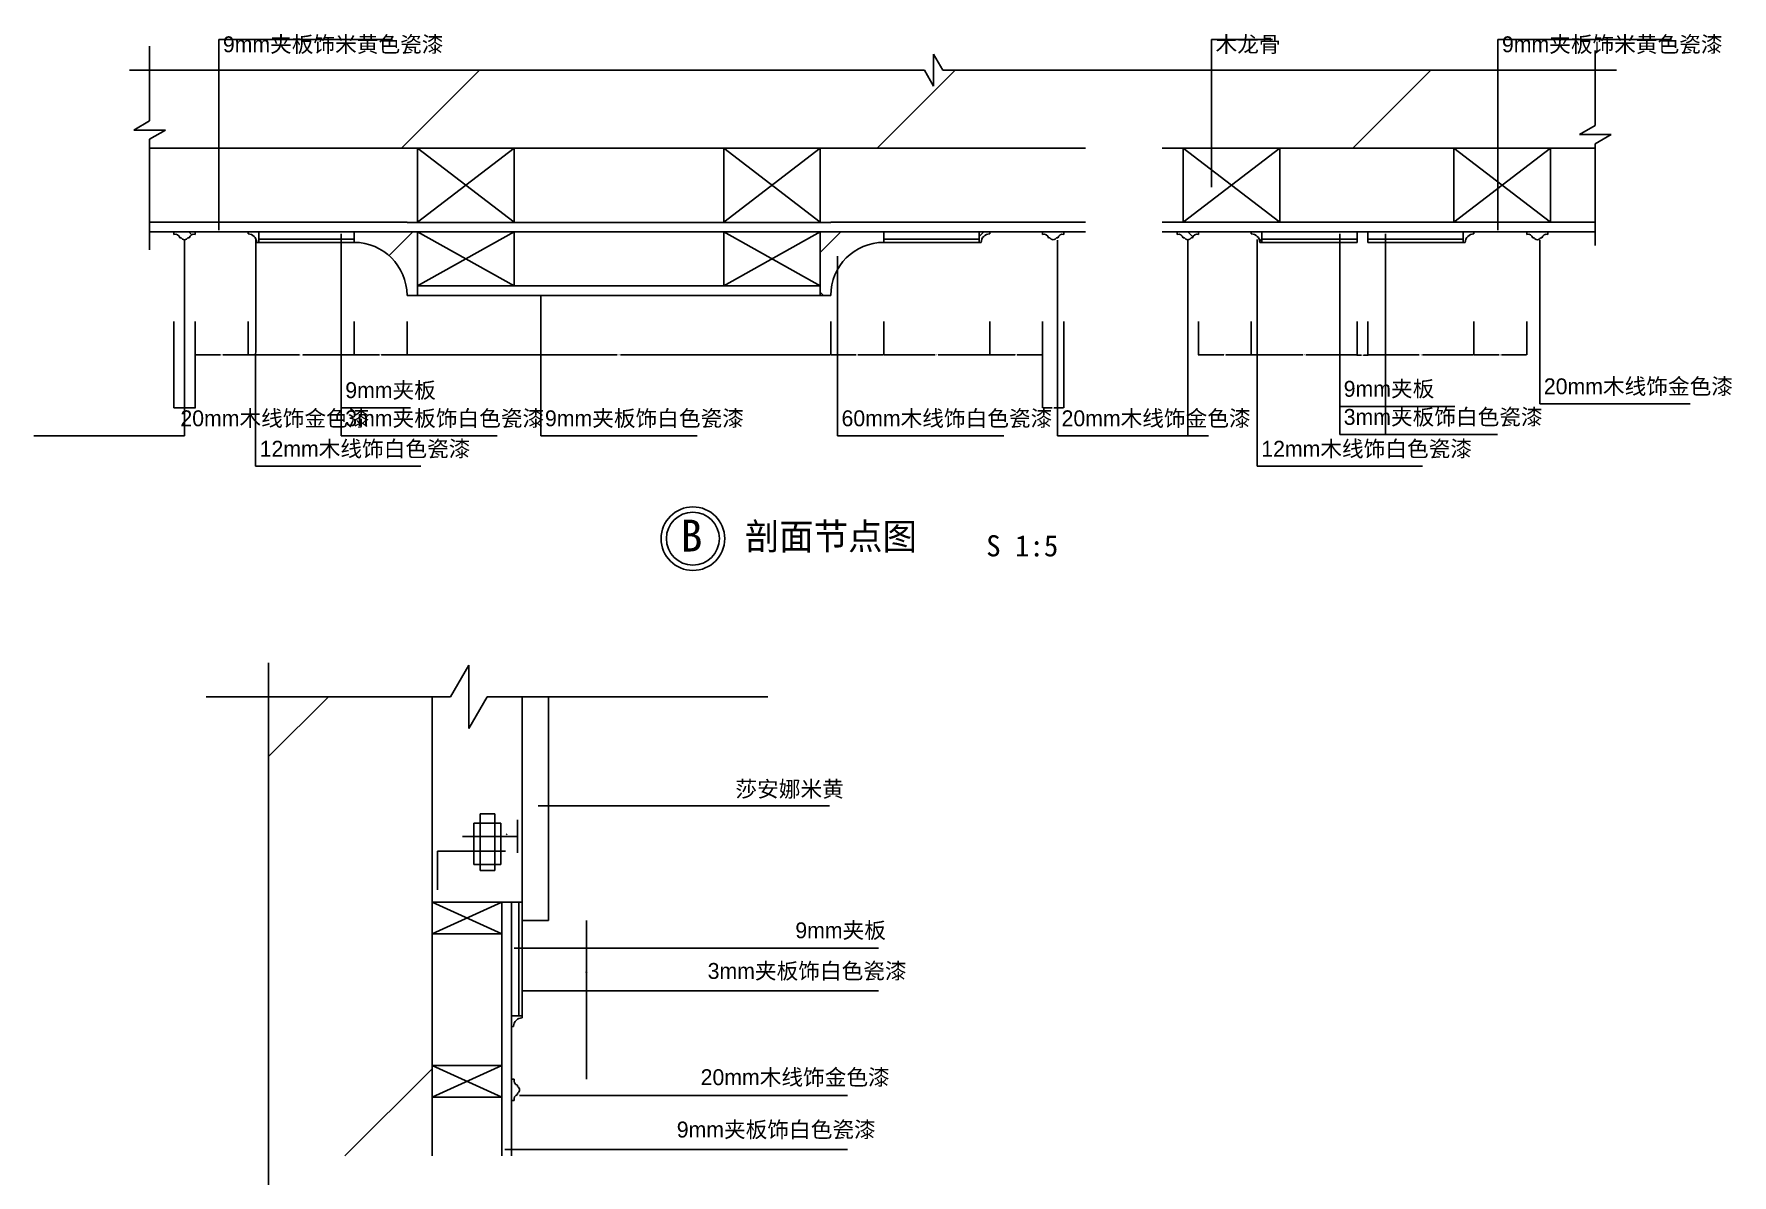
# Model space of a CAD drawing. Header units: metres. Extents: x -110103 to -108500, y -72902 to -71033.
# Drawn here: x -110103 to -108500, y -72110 to -71033 of the extents above; entities that cross this region are included whole.
import ezdxf

# ---------------------------------------------------------------- set-up
doc = ezdxf.new("R2010")
doc.units = ezdxf.units.M
for name, color, linetype in [('10', 8, 'Continuous'), ('10地线纹理填充', 8, 'Continuous'), ('15', 2, 'Continuous'), ('16', 3, 'Continuous'), ('17', 1, 'Continuous'), ('20', 1, 'Continuous'), ('7', 7, 'Continuous'), ('8', 7, 'Continuous'), ('窗线', 3, 'Continuous')]:
    doc.layers.add(name, color=color, linetype=linetype)
doc.dimstyles.get("Standard").update_dxf_attribs({"dimtxt": 2.5, "dimasz": 2.5, "dimexe": 1.25, "dimexo": 0.625, "dimtad": 1, "dimcen": 2.5, "dimazin": 3, "dimtfac": 1, "dimtmove": 0, "dimatfit": 3})
pattern_1 = [(45, (0, 0), (-224.5064, 224.5064), [])]

# ---------------------------------------------------------------- blocks, each defined once
blk = doc.blocks.new('A$C38EA41EE')
at = {"layer": '15'}
for p, q in [((0, 20), (2.5, 20)), ((0, 20), (0, 0)), ((0, 0), (2.5, 0)), ((5.62, 14.37), (5.62, 13.12)), ((5.62, 6.87), (5.62, 5.62))]:
    blk.add_line(p, q, dxfattribs=at)
for centre, radius, start, end in [((6.88, 18.75), 4.55, 164.1, 254.01), ((6.88, 1.25), 4.55, 105.99, 195.9), ((4.09, 10), 3.48, 296.11, 63.89)]:
    blk.add_arc(centre, radius, start, end, dxfattribs=at)
blk = doc.blocks.new('A$C4138488C')
at = {"layer": '15', "color": 2}
for p, q in [((0, 8), (0, 10)), ((10, 0), (10, 10))]:
    blk.add_line(p, q, dxfattribs=at)
blk.add_arc((0, 0), 8, 0, 90, dxfattribs=at)
blk = doc.blocks.new('HY-4')
at = {"layer": '20'}
for points in [[(-5, 0, -1), (5, 0, -1)], [(-5, 0, 1), (5, 0, 1)]]:
    blk.add_lwpolyline(points, format="xyb", dxfattribs=at)
blk.add_circle((0, 0), 6, dxfattribs=at)
blk.add_circle((0, 0), 6, dxfattribs=at)
blk = doc.blocks.new('_CLOSEDFILLED')
at = {"color": 0, "linetype": 'BYBLOCK'}
blk.add_solid([(-1, 0.2), (0, 0), (-1, -0.2)], dxfattribs=at)
blk = doc.blocks.new('*D4')
for p, q in [((-109950.72, -71304.57), (-109950.72, -71336.07)), ((-109900.72, -71304.57), (-109900.72, -71336.07)), ((-109926.72, -71336.07), (-109950.97, -71336.07)), ((-109900.47, -71336.07), (-109924.72, -71336.07))]:
    blk.add_line(p, q)
at = {"layer": 'Defpoints'}
for p in [(-109950.72, -71304.57), (-109900.72, -71304.57), (-109900.72, -71336.07)]:
    blk.add_point(p, dxfattribs=at)
at = {"layer": '7', "xscale": 0.25, "yscale": 0.25}
blk.add_blockref('_CLOSEDFILLED', (-109950.72, -71336.07), dxfattribs=at)
at = {"layer": '7', "xscale": 0.25, "yscale": 0.25, "rotation": 180}
blk.add_blockref('_CLOSEDFILLED', (-109900.72, -71336.07), dxfattribs=at)
at = {"layer": '7', "insert": (-109925.72, -71336.07), "char_height": 1, "attachment_point": 5}
blk.add_mtext('50', dxfattribs=at)
blk = doc.blocks.new('*D5')
for p, q in [((-109970.72, -71304.57), (-109970.72, -71386.07)), ((-109950.72, -71304.57), (-109950.72, -71386.07)), ((-109961.72, -71386.07), (-109970.97, -71386.07)), ((-109950.47, -71386.07), (-109959.72, -71386.07))]:
    blk.add_line(p, q)
at = {"layer": 'Defpoints'}
for p in [(-109970.72, -71304.57), (-109950.72, -71304.57), (-109950.72, -71386.07)]:
    blk.add_point(p, dxfattribs=at)
at = {"layer": '7', "xscale": 0.25, "yscale": 0.25}
blk.add_blockref('_CLOSEDFILLED', (-109970.72, -71386.07), dxfattribs=at)
at = {"layer": '7', "xscale": 0.25, "yscale": 0.25, "rotation": 180}
blk.add_blockref('_CLOSEDFILLED', (-109950.72, -71386.07), dxfattribs=at)
at = {"layer": '7', "insert": (-109960.72, -71386.07), "char_height": 1, "attachment_point": 5}
blk.add_mtext('20', dxfattribs=at)
blk = doc.blocks.new('*D6')
for p, q in [((-108853.76, -71304.57), (-108853.76, -71336.5)), ((-108843.76, -71304.57), (-108843.76, -71336.5)), ((-108849.76, -71336.5), (-108854.01, -71336.5)), ((-108843.51, -71336.5), (-108847.76, -71336.5))]:
    blk.add_line(p, q)
at = {"layer": 'Defpoints'}
for p in [(-108853.76, -71304.57), (-108843.76, -71304.57), (-108843.76, -71336.5)]:
    blk.add_point(p, dxfattribs=at)
at = {"layer": '7', "xscale": 0.25, "yscale": 0.25}
blk.add_blockref('_CLOSEDFILLED', (-108853.76, -71336.5), dxfattribs=at)
at = {"layer": '7', "xscale": 0.25, "yscale": 0.25, "rotation": 180}
blk.add_blockref('_CLOSEDFILLED', (-108843.76, -71336.5), dxfattribs=at)
at = {"layer": '7', "insert": (-108848.76, -71336.5), "char_height": 1, "attachment_point": 5}
blk.add_mtext('10', dxfattribs=at)
blk = doc.blocks.new('*D7')
for p, q in [((-108953.76, -71304.57), (-108953.76, -71336.07)), ((-108853.76, -71304.57), (-108853.76, -71336.07)), ((-108905.26, -71336.07), (-108954.01, -71336.07)), ((-108853.51, -71336.07), (-108902.26, -71336.07))]:
    blk.add_line(p, q)
at = {"layer": 'Defpoints'}
for p in [(-108953.76, -71304.57), (-108853.76, -71304.57), (-108853.76, -71336.07)]:
    blk.add_point(p, dxfattribs=at)
at = {"layer": '7', "xscale": 0.25, "yscale": 0.25}
blk.add_blockref('_CLOSEDFILLED', (-108953.76, -71336.07), dxfattribs=at)
at = {"layer": '7', "xscale": 0.25, "yscale": 0.25, "rotation": 180}
blk.add_blockref('_CLOSEDFILLED', (-108853.76, -71336.07), dxfattribs=at)
at = {"layer": '7', "insert": (-108903.76, -71336.07), "char_height": 1, "attachment_point": 5}
blk.add_mtext('100', dxfattribs=at)
blk = doc.blocks.new('*D8')
for p, q in [((-109200.72, -71304.57), (-109200.72, -71336.07)), ((-109150.72, -71304.57), (-109150.72, -71336.07)), ((-109200.47, -71336.07), (-109176.72, -71336.07)), ((-109174.72, -71336.07), (-109150.97, -71336.07))]:
    blk.add_line(p, q)
at = {"layer": 'Defpoints'}
for p in [(-109200.72, -71304.57), (-109150.72, -71304.57), (-109200.72, -71336.07)]:
    blk.add_point(p, dxfattribs=at)
at = {"layer": '7', "xscale": 0.25, "yscale": 0.25, "rotation": 180}
blk.add_blockref('_CLOSEDFILLED', (-109200.72, -71336.07), dxfattribs=at)
at = {"layer": '7', "xscale": 0.25, "yscale": 0.25}
blk.add_blockref('_CLOSEDFILLED', (-109150.72, -71336.07), dxfattribs=at)
at = {"layer": '7', "insert": (-109175.72, -71336.07), "char_height": 1, "attachment_point": 5}
blk.add_mtext('50', dxfattribs=at)
blk = doc.blocks.new('*D9')
for p, q in [((-109150.72, -71304.57), (-109150.72, -71386.07)), ((-109130.72, -71304.57), (-109130.72, -71386.07)), ((-109150.47, -71386.07), (-109141.72, -71386.07)), ((-109139.72, -71386.07), (-109130.97, -71386.07))]:
    blk.add_line(p, q)
at = {"layer": 'Defpoints'}
for p in [(-109150.72, -71304.57), (-109130.72, -71304.57), (-109150.72, -71386.07)]:
    blk.add_point(p, dxfattribs=at)
at = {"layer": '7', "xscale": 0.25, "yscale": 0.25, "rotation": 180}
blk.add_blockref('_CLOSEDFILLED', (-109150.72, -71386.07), dxfattribs=at)
at = {"layer": '7', "xscale": 0.25, "yscale": 0.25}
blk.add_blockref('_CLOSEDFILLED', (-109130.72, -71386.07), dxfattribs=at)
at = {"layer": '7', "insert": (-109140.72, -71386.07), "char_height": 1, "attachment_point": 5}
blk.add_mtext('20', dxfattribs=at)
blk = doc.blocks.new('*D10')
for p, q in [((-109003.76, -71304.57), (-109003.76, -71336.07)), ((-108953.76, -71304.57), (-108953.76, -71336.07)), ((-108979.76, -71336.07), (-109004.01, -71336.07)), ((-108953.51, -71336.07), (-108977.76, -71336.07))]:
    blk.add_line(p, q)
at = {"layer": 'Defpoints'}
for p in [(-109003.76, -71304.57), (-108953.76, -71304.57), (-108953.76, -71336.07)]:
    blk.add_point(p, dxfattribs=at)
at = {"layer": '7', "xscale": 0.25, "yscale": 0.25}
blk.add_blockref('_CLOSEDFILLED', (-109003.76, -71336.07), dxfattribs=at)
at = {"layer": '7', "xscale": 0.25, "yscale": 0.25, "rotation": 180}
blk.add_blockref('_CLOSEDFILLED', (-108953.76, -71336.07), dxfattribs=at)
at = {"layer": '7', "insert": (-108978.76, -71336.07), "char_height": 1, "attachment_point": 5}
blk.add_mtext('50', dxfattribs=at)
blk = doc.blocks.new('*D11')
for p, q in [((-109750.72, -71304.57), (-109750.72, -71336.07)), ((-109350.72, -71304.57), (-109350.72, -71336.07)), ((-109750.47, -71336.07), (-109552.22, -71336.07)), ((-109549.22, -71336.07), (-109350.97, -71336.07))]:
    blk.add_line(p, q)
at = {"layer": 'Defpoints'}
for p in [(-109750.72, -71304.57), (-109350.72, -71304.57), (-109750.72, -71336.07)]:
    blk.add_point(p, dxfattribs=at)
at = {"layer": '7', "xscale": 0.25, "yscale": 0.25, "rotation": 180}
blk.add_blockref('_CLOSEDFILLED', (-109750.72, -71336.07), dxfattribs=at)
at = {"layer": '7', "xscale": 0.25, "yscale": 0.25}
blk.add_blockref('_CLOSEDFILLED', (-109350.72, -71336.07), dxfattribs=at)
at = {"layer": '7', "insert": (-109550.72, -71336.07), "char_height": 1, "attachment_point": 5}
blk.add_mtext('400', dxfattribs=at)
blk = doc.blocks.new('*D12')
for p, q in [((-109800.72, -71304.57), (-109800.72, -71336.07)), ((-109750.72, -71304.57), (-109750.72, -71336.07)), ((-109776.72, -71336.07), (-109800.97, -71336.07)), ((-109750.47, -71336.07), (-109774.72, -71336.07))]:
    blk.add_line(p, q)
at = {"layer": 'Defpoints'}
for p in [(-109800.72, -71304.57), (-109750.72, -71304.57), (-109750.72, -71336.07)]:
    blk.add_point(p, dxfattribs=at)
at = {"layer": '7', "xscale": 0.25, "yscale": 0.25}
blk.add_blockref('_CLOSEDFILLED', (-109800.72, -71336.07), dxfattribs=at)
at = {"layer": '7', "xscale": 0.25, "yscale": 0.25, "rotation": 180}
blk.add_blockref('_CLOSEDFILLED', (-109750.72, -71336.07), dxfattribs=at)
at = {"layer": '7', "insert": (-109775.72, -71336.07), "char_height": 1, "attachment_point": 5}
blk.add_mtext('50', dxfattribs=at)
blk = doc.blocks.new('*D13')
for p, q in [((-109900.72, -71304.57), (-109900.72, -71336.07)), ((-109800.72, -71304.57), (-109800.72, -71336.07)), ((-109852.22, -71336.07), (-109900.97, -71336.07)), ((-109800.47, -71336.07), (-109849.22, -71336.07))]:
    blk.add_line(p, q)
at = {"layer": 'Defpoints'}
for p in [(-109900.72, -71304.57), (-109800.72, -71304.57), (-109800.72, -71336.07)]:
    blk.add_point(p, dxfattribs=at)
at = {"layer": '7', "xscale": 0.25, "yscale": 0.25}
blk.add_blockref('_CLOSEDFILLED', (-109900.72, -71336.07), dxfattribs=at)
at = {"layer": '7', "xscale": 0.25, "yscale": 0.25, "rotation": 180}
blk.add_blockref('_CLOSEDFILLED', (-109800.72, -71336.07), dxfattribs=at)
at = {"layer": '7', "insert": (-109850.72, -71336.07), "char_height": 1, "attachment_point": 5}
blk.add_mtext('100', dxfattribs=at)
blk = doc.blocks.new('*D14')
for p, q in [((-109300.72, -71304.57), (-109300.72, -71336.07)), ((-109200.72, -71304.57), (-109200.72, -71336.07)), ((-109300.47, -71336.07), (-109252.22, -71336.07)), ((-109249.22, -71336.07), (-109200.97, -71336.07))]:
    blk.add_line(p, q)
at = {"layer": 'Defpoints'}
for p in [(-109300.72, -71304.57), (-109200.72, -71304.57), (-109300.72, -71336.07)]:
    blk.add_point(p, dxfattribs=at)
at = {"layer": '7', "xscale": 0.25, "yscale": 0.25, "rotation": 180}
blk.add_blockref('_CLOSEDFILLED', (-109300.72, -71336.07), dxfattribs=at)
at = {"layer": '7', "xscale": 0.25, "yscale": 0.25}
blk.add_blockref('_CLOSEDFILLED', (-109200.72, -71336.07), dxfattribs=at)
at = {"layer": '7', "insert": (-109250.72, -71336.07), "char_height": 1, "attachment_point": 5}
blk.add_mtext('100', dxfattribs=at)
blk = doc.blocks.new('*D15')
for p, q in [((-109350.72, -71304.57), (-109350.72, -71336.07)), ((-109300.72, -71304.57), (-109300.72, -71336.07)), ((-109350.47, -71336.07), (-109326.72, -71336.07)), ((-109324.72, -71336.07), (-109300.97, -71336.07))]:
    blk.add_line(p, q)
at = {"layer": 'Defpoints'}
for p in [(-109350.72, -71304.57), (-109300.72, -71304.57), (-109350.72, -71336.07)]:
    blk.add_point(p, dxfattribs=at)
at = {"layer": '7', "xscale": 0.25, "yscale": 0.25, "rotation": 180}
blk.add_blockref('_CLOSEDFILLED', (-109350.72, -71336.07), dxfattribs=at)
at = {"layer": '7', "xscale": 0.25, "yscale": 0.25}
blk.add_blockref('_CLOSEDFILLED', (-109300.72, -71336.07), dxfattribs=at)
at = {"layer": '7', "insert": (-109325.72, -71336.07), "char_height": 1, "attachment_point": 5}
blk.add_mtext('50', dxfattribs=at)
blk = doc.blocks.new('*D17')
for p, q in [((-109581.44, -71969.99), (-109581.44, -71994.99)), ((-109581.69, -71994.99), (-109581.94, -71994.99)), ((-109581.44, -72019.99), (-109581.44, -71994.99)), ((-109581.44, -71994.99), (-109581.44, -71994.99)), ((-109581.19, -71994.99), (-109580.94, -71994.99))]:
    blk.add_line(p, q)
at = {"layer": 'Defpoints'}
for p in [(-109581.44, -71969.99), (-109581.44, -71994.99), (-109581.44, -72019.99)]:
    blk.add_point(p, dxfattribs=at)
at = {"layer": '7', "xscale": 0.25, "yscale": 0.25}
blk.add_blockref('_CLOSEDFILLED', (-109581.44, -71994.99), dxfattribs=at)
at = {"layer": '7', "xscale": 0.25, "yscale": 0.25, "rotation": 180}
blk.add_blockref('_CLOSEDFILLED', (-109581.44, -71994.99), dxfattribs=at)
at = {"layer": '7', "insert": (-109581.44, -71993.865), "char_height": 1, "attachment_point": 5}
blk.add_mtext('50', dxfattribs=at)
blk = doc.blocks.new('*D18')
for p, q in [((-109581.44, -71869.99), (-109581.44, -71919.99)), ((-109581.69, -71919.99), (-109581.94, -71919.99)), ((-109581.44, -71969.99), (-109581.44, -71919.99)), ((-109581.44, -71919.99), (-109581.44, -71919.99)), ((-109581.19, -71919.99), (-109580.94, -71919.99))]:
    blk.add_line(p, q)
at = {"layer": 'Defpoints'}
for p in [(-109581.44, -71869.99), (-109581.44, -71919.99), (-109581.44, -71969.99)]:
    blk.add_point(p, dxfattribs=at)
at = {"layer": '7', "xscale": 0.25, "yscale": 0.25}
blk.add_blockref('_CLOSEDFILLED', (-109581.44, -71919.99), dxfattribs=at)
at = {"layer": '7', "xscale": 0.25, "yscale": 0.25, "rotation": 180}
blk.add_blockref('_CLOSEDFILLED', (-109581.44, -71919.99), dxfattribs=at)
at = {"layer": '7', "insert": (-109581.44, -71918.865), "char_height": 1, "attachment_point": 5}
blk.add_mtext('100', dxfattribs=at)
blk = doc.blocks.new('*D19')
for p, q in [((-108843.76, -71304.57), (-108843.76, -71336.07)), ((-108743.76, -71304.57), (-108743.76, -71336.07)), ((-108843.51, -71336.07), (-108795.26, -71336.07)), ((-108792.26, -71336.07), (-108744.01, -71336.07))]:
    blk.add_line(p, q)
at = {"layer": 'Defpoints'}
for p in [(-108843.76, -71304.57), (-108743.76, -71304.57), (-108843.76, -71336.07)]:
    blk.add_point(p, dxfattribs=at)
at = {"layer": '7', "xscale": 0.25, "yscale": 0.25, "rotation": 180}
blk.add_blockref('_CLOSEDFILLED', (-108843.76, -71336.07), dxfattribs=at)
at = {"layer": '7', "xscale": 0.25, "yscale": 0.25}
blk.add_blockref('_CLOSEDFILLED', (-108743.76, -71336.07), dxfattribs=at)
at = {"layer": '7', "insert": (-108793.76, -71336.07), "char_height": 1, "attachment_point": 5}
blk.add_mtext('100', dxfattribs=at)
blk = doc.blocks.new('*D20')
for p, q in [((-108743.76, -71304.57), (-108743.76, -71336.07)), ((-108693.76, -71304.57), (-108693.76, -71336.07)), ((-108743.51, -71336.07), (-108719.76, -71336.07)), ((-108717.76, -71336.07), (-108694.01, -71336.07))]:
    blk.add_line(p, q)
at = {"layer": 'Defpoints'}
for p in [(-108743.76, -71304.57), (-108693.76, -71304.57), (-108743.76, -71336.07)]:
    blk.add_point(p, dxfattribs=at)
at = {"layer": '7', "xscale": 0.25, "yscale": 0.25, "rotation": 180}
blk.add_blockref('_CLOSEDFILLED', (-108743.76, -71336.07), dxfattribs=at)
at = {"layer": '7', "xscale": 0.25, "yscale": 0.25}
blk.add_blockref('_CLOSEDFILLED', (-108693.76, -71336.07), dxfattribs=at)
at = {"layer": '7', "insert": (-108718.76, -71336.07), "char_height": 1, "attachment_point": 5}
blk.add_mtext('50', dxfattribs=at)

msp = doc.modelspace()

# ---------------------------------------------------------------- hatches: boundary and pattern name
at = {"layer": '10'}
h = msp.add_hatch(dxfattribs=at)
h.set_pattern_fill('AN31C', scale=100)
h.set_pattern_definition(pattern_1)
h.paths.add_polyline_path([(-109110.13, -71067.33), (-109244.97, -71067.33), (-109253.63, -71052.33), (-109253.63, -71082.33), (-109262.29, -71067.33), (-109993.69, -71067.33), (-109993.69, -71115.21), (-110008.69, -71123.87), (-109978.69, -71123.87), (-109993.69, -71132.53), (-109993.69, -71140.9), (-109110.13, -71140.9)])
h.paths.add_polyline_path([(-108629.05, -71067.33), (-109037.98, -71067.33), (-109037.98, -71140.9), (-108629.05, -71140.9), (-108629.05, -71136.81), (-108614.05, -71128.15), (-108644.05, -71128.15), (-108629.05, -71119.49)])
h = msp.add_hatch(dxfattribs=at)
h.set_pattern_fill('ANSI38', scale=30)
h.paths.add_polyline_path([(-109950.72, -71219.9), (-109970.72, -71219.9), (-109970.72, -71222.4, -0.41), (-109965.1, -71225.53), (-109963.85, -71225.53, 0.62), (-109957.6, -71225.53), (-109956.35, -71225.53, -0.41), (-109950.72, -71222.4)])
h.paths.add_polyline_path([(-109890.72, -71219.9), (-109900.72, -71219.9), (-109900.72, -71221.9, -0.41), (-109892.72, -71229.9), (-109890.72, -71229.9)])
h.paths.add_polyline_path([(-109740.72, -71219.9), (-109800.72, -71219.9), (-109800.72, -71229.9, -0.41), (-109750.72, -71279.9), (-109740.72, -71279.9)])
h = msp.add_hatch(dxfattribs=at)
h.set_pattern_fill('ANSI38', scale=30)
h.paths.add_polyline_path([(-109300.72, -71219.9), (-109360.72, -71219.9), (-109360.72, -71279.9), (-109350.72, -71279.9, -0.41), (-109300.72, -71229.9)])
h.paths.add_polyline_path([(-109200.72, -71221.9), (-109200.72, -71219.9), (-109210.72, -71219.9), (-109210.72, -71229.9), (-109208.72, -71229.9, -0.41)])
h.paths.add_polyline_path([(-109130.72, -71222.4), (-109130.72, -71219.9), (-109150.72, -71219.9), (-109150.72, -71222.4, -0.41), (-109145.1, -71225.53), (-109143.85, -71225.53, 0.62), (-109137.6, -71225.53), (-109136.35, -71225.53, -0.41)])
h = msp.add_hatch(dxfattribs=at)
h.set_pattern_fill('ANSI38', scale=30)
h.paths.add_polyline_path([(-109003.76, -71222.4), (-109003.76, -71219.9), (-109023.76, -71219.9), (-109023.76, -71222.4, -0.41), (-109018.13, -71225.53), (-109016.88, -71225.53, 0.62), (-109010.63, -71225.53), (-109009.38, -71225.53, -0.41)])
h.paths.add_polyline_path([(-108943.76, -71219.9), (-108953.76, -71219.9), (-108953.76, -71221.9, -0.41), (-108945.76, -71229.9), (-108943.76, -71229.9)])
h = msp.add_hatch(dxfattribs=at)
h.set_pattern_fill('ANSI38', scale=30)
h.paths.add_polyline_path([(-108743.76, -71221.9), (-108743.76, -71219.9), (-108753.76, -71219.9), (-108753.76, -71229.9), (-108751.76, -71229.9, -0.41)])
h.paths.add_polyline_path([(-108673.76, -71222.4), (-108673.76, -71219.9), (-108693.76, -71219.9), (-108693.76, -71222.4, -0.41), (-108688.13, -71225.53), (-108686.88, -71225.53, 0.62), (-108680.63, -71225.53), (-108679.38, -71225.53, -0.41)])
h = msp.add_hatch(dxfattribs=at)
h.set_pattern_fill('AN31C', scale=100)
h.set_pattern_definition(pattern_1)
h.paths.add_polyline_path([(-109727.08, -71824.47), (-109727.08, -71691.29), (-109727.08, -71658.91), (-109881.35, -71658.91), (-109881.35, -71845.92), (-109851.35, -71863.24), (-109911.35, -71863.24), (-109881.35, -71880.56), (-109881.35, -72092.36), (-109727.08, -72092.36)])
h.paths.add_polyline_path([(-109727.08, -72192.66), (-109881.35, -72192.66), (-109881.35, -72404.46), (-109911.35, -72421.78), (-109851.35, -72421.78), (-109881.35, -72439.1), (-109881.35, -72712.73), (-109697.56, -72712.73), (-109680.24, -72742.73), (-109680.24, -72682.73), (-109662.92, -72712.73), (-109429.91, -72712.73), (-109429.91, -72665.03), (-109727.08, -72665.03), (-109727.08, -72605.11), (-109727.08, -72471.93), (-109727.08, -72437.66)])
h = msp.add_hatch(dxfattribs=at)
h.set_pattern_fill('ANSI33', scale=100)
h.paths.add_polyline_path([(-109642.08, -71661.74), (-109627.22, -71661.74), (-109627.22, -71659.27), (-109617.08, -71659.27), (-109617.08, -71869.99), (-109626.47, -71869.99), (-109626.47, -71861.81), (-109634.64, -71869.99), (-109642.08, -71869.99)])

# ---------------------------------------------------------------- linework, layer by layer
msp.add_line((-109360.72, -71219.9), (-109360.72, -71279.9), dxfattribs=at)
at = {"layer": '10地线纹理填充'}
msp.add_line((-109656.27, -71789.07), (-109657.03, -71788.3), dxfattribs=at)
at = {"layer": '15'}
for p, q in [((-109993.69, -71219.9), (-109740.72, -71219.9)), ((-109900.72, -71221.9), (-109900.72, -71219.9)), ((-109800.72, -71229.9), (-109892.72, -71229.9)), ((-109890.72, -71229.9), (-109890.72, -71219.9)), ((-109800.72, -71229.9), (-109800.72, -71219.9)), ((-109740.72, -71279.9), (-109740.72, -71219.9)), ((-109360.72, -71219.9), (-109110.13, -71219.9)), ((-109360.72, -71279.9), (-109360.72, -71219.9)), ((-109300.72, -71229.9), (-109300.72, -71219.9)), ((-109300.72, -71229.9), (-109208.72, -71229.9)), ((-109037.98, -71219.9), (-108629.05, -71219.9)), ((-108945.76, -71229.9), (-108853.76, -71229.9)), ((-108853.76, -71219.9), (-108853.76, -71229.9)), ((-108843.76, -71219.9), (-108843.76, -71229.9)), ((-108843.76, -71229.9), (-108751.76, -71229.9)), ((-109750.72, -71279.9), (-109350.72, -71279.9)), ((-109642.08, -71869.99), (-109642.08, -71659.27)), ((-109617.08, -71869.99), (-109617.08, -71659.27)), ((-109642.08, -71959.99), (-109642.08, -71869.99)), ((-109642.08, -71869.99), (-109642.08, -71961.99)), ((-109642.08, -71959.99), (-109642.08, -71869.99)), ((-109617.08, -71869.99), (-109642.08, -71869.99)), ((-109652.08, -72092.36), (-109652.08, -71960.43)), ((-109652.08, -72039.99), (-109652.08, -72019.99)), ((-109652.08, -72019.99), (-109649.58, -72019.99)), ((-109652.08, -72039.99), (-109652.08, -72019.99)), ((-109652.08, -72019.99), (-109649.58, -72019.99)), ((-109646.46, -72026.86), (-109646.46, -72025.61)), ((-109646.46, -72026.86), (-109646.46, -72025.61)), ((-109646.46, -72034.36), (-109646.46, -72033.11)), ((-109646.46, -72034.36), (-109646.46, -72033.11)), ((-109652.08, -72039.99), (-109649.58, -72039.99)), ((-109652.08, -72039.99), (-109649.58, -72039.99))]:
    msp.add_line(p, q, dxfattribs=at)
for centre, radius, start, end in [((-109900.72, -71229.9), 8, 0, 90), ((-109800.72, -71279.9), 50, 0, 90), ((-109300.72, -71279.9), 50, 90, 180), ((-109645.2, -72021.24), 4.55, 164.1, 254.01), ((-109645.2, -72021.24), 4.55, 164.1, 254.01), ((-109647.99, -72029.99), 3.48, 296.11, 63.89), ((-109647.99, -72029.99), 3.48, 296.11, 63.89), ((-109645.2, -72038.74), 4.55, 105.99, 195.9), ((-109645.2, -72038.74), 4.55, 105.99, 195.9)]:
    msp.add_arc(centre, radius, start, end, dxfattribs=at)
at = {"layer": '16'}
for p, q in [((-109740.72, -71140.9), (-109649.66, -71210.9)), ((-109649.66, -71140.9), (-109740.72, -71210.9)), ((-109740.72, -71211.02), (-109740.72, -71140.9)), ((-109649.66, -71210.9), (-109649.66, -71140.9)), ((-109451.78, -71140.9), (-109360.72, -71210.9)), ((-109360.72, -71140.9), (-109451.78, -71210.9)), ((-109451.78, -71210.9), (-109451.78, -71140.9)), ((-109360.72, -71211.02), (-109360.72, -71140.9)), ((-109017.97, -71210.9), (-109017.97, -71140.9)), ((-108926.91, -71140.9), (-109017.97, -71210.9)), ((-109017.97, -71140.9), (-108926.91, -71210.9)), ((-108926.91, -71210.9), (-108926.91, -71140.9)), ((-108671.47, -71140.9), (-108762.53, -71210.9)), ((-108762.53, -71140.9), (-108671.47, -71210.9)), ((-108762.53, -71210.9), (-108762.53, -71140.9)), ((-108671.47, -71210.9), (-108671.47, -71140.9)), ((-109993.69, -71210.9), (-109750.72, -71210.9)), ((-109750.72, -71211.02), (-109350.72, -71211.02)), ((-109649.66, -71211.02), (-109649.66, -71210.9)), ((-109451.78, -71211.02), (-109451.78, -71210.9)), ((-109350.72, -71210.9), (-109110.13, -71210.9)), ((-109037.98, -71210.9), (-108629.05, -71210.9)), ((-109800.72, -71226.9), (-109890.72, -71226.9)), ((-109649.66, -71219.9), (-109740.72, -71270.9)), ((-109740.72, -71219.9), (-109649.66, -71270.9)), ((-109740.72, -71219.9), (-109360.72, -71219.9)), ((-109649.66, -71270.9), (-109649.66, -71219.9)), ((-109451.78, -71219.9), (-109360.72, -71270.9)), ((-109360.72, -71219.9), (-109451.78, -71270.9)), ((-109451.78, -71270.9), (-109451.78, -71219.9)), ((-109300.72, -71226.9), (-109210.72, -71226.9)), ((-108943.76, -71226.9), (-108853.76, -71226.9)), ((-108843.76, -71226.9), (-108753.76, -71226.9)), ((-109740.72, -71270.9), (-109360.72, -71270.9)), ((-109661.08, -71852.8), (-109727.08, -71852.8)), ((-109727.08, -71882.8), (-109661.08, -71852.8)), ((-109661.08, -71882.8), (-109727.08, -71852.8)), ((-109642.08, -71852.8), (-109727.08, -71852.8)), ((-109661.08, -72092.36), (-109661.08, -71852.8)), ((-109652.08, -71959.99), (-109652.08, -71852.8)), ((-109645.08, -71959.99), (-109645.08, -71852.8)), ((-109727.08, -71882.8), (-109661.08, -71882.8)), ((-109661.08, -72006.94), (-109727.08, -72006.94)), ((-109727.08, -72036.94), (-109661.08, -72006.94)), ((-109661.08, -72036.94), (-109727.08, -72006.94)), ((-109727.08, -72036.94), (-109661.08, -72036.94))]:
    msp.add_line(p, q, dxfattribs=at)
at = {"layer": '17'}
for p, q in [((-109993.69, -71140.9), (-109110.13, -71140.9)), ((-109037.98, -71140.9), (-108629.05, -71140.9)), ((-109727.08, -71813.08), (-109727.08, -71658.91)), ((-109727.08, -71847.36), (-109727.08, -71691.29)), ((-109727.08, -72092.36), (-109727.08, -71824.47))]:
    msp.add_line(p, q, dxfattribs=at)
at = {"layer": '20'}
for p, q in [((-109993.69, -71115.21), (-109993.69, -71044.63)), ((-109253.63, -71082.33), (-109253.63, -71052.33)), ((-109244.97, -71067.33), (-109253.63, -71052.33)), ((-108629.05, -71119.49), (-108629.05, -71048.79)), ((-110012.78, -71067.33), (-109262.29, -71067.33)), ((-109262.29, -71067.33), (-109253.63, -71082.33)), ((-109244.97, -71067.33), (-108609.15, -71067.33)), ((-109993.69, -71115.21), (-110008.69, -71123.87)), ((-108629.05, -71119.49), (-108644.05, -71128.15)), ((-109978.69, -71123.87), (-110008.69, -71123.87)), ((-109993.69, -71132.53), (-109978.69, -71123.87)), ((-109993.69, -71237.01), (-109993.69, -71132.53)), ((-108614.05, -71128.15), (-108644.05, -71128.15)), ((-108629.05, -71136.81), (-108614.05, -71128.15)), ((-108629.05, -71232.97), (-108629.05, -71136.81)), ((-109881.35, -71626.82), (-109881.35, -72128.37)), ((-109709.62, -71658.91), (-109692.3, -71628.91)), ((-109692.3, -71628.91), (-109692.3, -71688.91)), ((-109940.41, -71658.91), (-109709.62, -71658.91)), ((-109674.97, -71658.91), (-109692.3, -71688.91)), ((-109674.97, -71658.91), (-109410.03, -71658.91))]:
    msp.add_line(p, q, dxfattribs=at)
at = {"layer": '窗线'}
for p, q in [((-109681.53, -71769.32), (-109681.53, -71822.71)), ((-109667.74, -71769.32), (-109681.53, -71769.32)), ((-109667.74, -71769.32), (-109667.74, -71822.71)), ((-109687.59, -71778.14), (-109687.59, -71817.35)), ((-109662.22, -71778.14), (-109687.59, -71778.14)), ((-109662.22, -71778.14), (-109662.22, -71817.35)), ((-109662.22, -71817.35), (-109687.59, -71817.35)), ((-109667.74, -71822.71), (-109681.53, -71822.71))]:
    msp.add_line(p, q, dxfattribs=at)
for points in [[(-109646.42, -71806.21), (-109646.42, -71774.92)], [(-109646.42, -71790.78), (-109698.39, -71790.78)], [(-109657.61, -71804.66), (-109721.87, -71804.66), (-109721.87, -71840.98)]]:
    msp.add_lwpolyline(points, dxfattribs=at)

# ---------------------------------------------------------------- block references
at = {"layer": '10', "xscale": -1, "rotation": 90}
msp.add_blockref('A$C38EA41EE', (-109950.72, -71219.9), dxfattribs=at)
at = {"layer": '10', "xscale": -1}
for p in [(-109200.72, -71229.9), (-108743.76, -71229.9)]:
    msp.add_blockref('A$C4138488C', p, dxfattribs=at)
at = {"layer": '10'}
for name, p, rotation in [('A$C38EA41EE', (-109150.72, -71219.9), 270), ('A$C4138488C', (-109642.08, -71969.99), 90)]:
    msp.add_blockref(name, p, dxfattribs=dict(at, rotation=rotation))
msp.add_blockref('A$C4138488C', (-108953.76, -71229.9), dxfattribs=at)
at = {"layer": '15', "xscale": -1, "rotation": 90}
msp.add_blockref('A$C38EA41EE', (-109003.76, -71219.9), dxfattribs=at)
at = {"layer": '15', "rotation": 270}
msp.add_blockref('A$C38EA41EE', (-108693.76, -71219.9), dxfattribs=at)
at = {"layer": '8', "xscale": 5, "yscale": 5, "zscale": 5}
msp.add_blockref('HY-4', (-109480.86, -71509.59), dxfattribs=at)

# ---------------------------------------------------------------- texts
for s, height, p in [('B', 30, (-109492.32, -71521.73)), ('剖面节点图', 25, (-109431.89, -71519.94)), ('S 1:5', 20, (-109204, -71526.34))]:
    msp.add_text(s, height=height).set_placement(p)
at = {"layer": '7', "char_height": 15, "attachment_point": 1}
for s, insert in [('\\f幼圆|b0|i0|c134|p49;9mm夹板饰米黄色瓷漆', (-109924.54, -71035.39)), ('\\f幼圆|b0|i0|c134|p49;木龙骨', (-108987.55, -71035.39)), ('\\f幼圆|b0|i0|c134|p49;9mm夹板饰米黄色瓷漆', (-108717.17, -71035.39)), ('\\f幼圆|b0|i0|c134|p49;9mm夹板', (-109809.01, -71361.93)), ('\\f幼圆|b0|i0|c134|p49;9mm夹板', (-108866.55, -71360.63)), ('\\f幼圆|b0|i0|c134|p49;20mm木线饰金色漆', (-108677.6, -71358.29)), ('\\f幼圆|b0|i0|c134|p49;20mm木线饰金色漆', (-109964.64, -71388.47)), ('\\f幼圆|b0|i0|c134|p49;3mm夹板饰白色瓷漆', (-109809.01, -71388.47)), ('\\f幼圆|b0|i0|c134|p49;9mm夹板饰白色瓷漆', (-109620.5, -71388.47)), ('\\f幼圆|b0|i0|c134|p49;60mm木线饰白色瓷漆', (-109340.57, -71388.47)), ('\\f幼圆|b0|i0|c134|p49;20mm木线饰金色漆', (-109132.86, -71388.47)), ('\\f幼圆|b0|i0|c134|p49;3mm夹板饰白色瓷漆', (-108866.55, -71387.16)), ('\\f幼圆|b0|i0|c134|p49;12mm木线饰白色瓷漆', (-109889.81, -71417.23)), ('\\f幼圆|b0|i0|c134|p49;12mm木线饰白色瓷漆', (-108944.37, -71417.23)), ('\\f幼圆|b0|i0|c134|p49;莎安娜米黄', (-109440.7, -71738.48)), ('\\f幼圆|b0|i0|c134|p49;9mm夹板', (-109384.17, -71871.84)), ('\\f幼圆|b0|i0|c134|p49;3mm夹板饰白色瓷漆', (-109466.92, -71910.19)), ('\\f幼圆|b0|i0|c134|p49;20mm木线饰金色漆', (-109473.55, -72010.49)), ('\\f幼圆|b0|i0|c134|p49;9mm夹板饰白色瓷漆', (-109496.09, -72059.91))]:
    msp.add_mtext(s, dxfattribs=dict(at, insert=insert))

# ---------------------------------------------------------------- dimensions: what is measured, and where the dimension line sits
at = {"layer": '7'}
for base, p1, p2, text, picture, middle in [((-109950.72, -71386.07), (-109950.72, -71304.57), (-109970.72, -71304.57), '20', '*D5', (-109960.72, -71386.07)), ((-109900.72, -71336.07), (-109900.72, -71304.57), (-109950.72, -71304.57), '50', '*D4', (-109925.72, -71336.07)), ((-109800.72, -71336.07), (-109800.72, -71304.57), (-109900.72, -71304.57), '100', '*D13', (-109850.72, -71336.07)), ((-109750.72, -71336.07), (-109750.72, -71304.57), (-109800.72, -71304.57), '50', '*D12', (-109775.72, -71336.07)), ((-109750.72, -71336.07), (-109750.72, -71304.57), (-109350.72, -71304.57), '400', '*D11', (-109550.72, -71336.07)), ((-109350.72, -71336.07), (-109350.72, -71304.57), (-109300.72, -71304.57), '50', '*D15', (-109325.72, -71336.07)), ((-109300.72, -71336.07), (-109300.72, -71304.57), (-109200.72, -71304.57), '100', '*D14', (-109250.72, -71336.07)), ((-109200.72, -71336.07), (-109200.72, -71304.57), (-109150.72, -71304.57), '50', '*D8', (-109175.72, -71336.07)), ((-109150.72, -71386.07), (-109150.72, -71304.57), (-109130.72, -71304.57), '20', '*D9', (-109140.72, -71386.07)), ((-108953.76, -71336.07), (-108953.76, -71304.57), (-109003.76, -71304.57), '50', '*D10', (-108978.76, -71336.07)), ((-108853.76, -71336.07), (-108853.76, -71304.57), (-108953.76, -71304.57), '100', '*D7', (-108903.76, -71336.07)), ((-108843.76, -71336.5), (-108843.76, -71304.57), (-108853.76, -71304.57), '10', '*D6', (-108848.76, -71336.5)), ((-108843.76, -71336.07), (-108843.76, -71304.57), (-108743.76, -71304.57), '100', '*D19', (-108793.76, -71336.07)), ((-108743.76, -71336.07), (-108743.76, -71304.57), (-108693.76, -71304.57), '50', '*D20', (-108718.76, -71336.07)), ((-109581.44, -71919.99), (-109581.44, -71869.99), (-109581.44, -71969.99), '100', '*D18', (-109581.44, -71918.865)), ((-109581.44, -71994.99), (-109581.44, -71969.99), (-109581.44, -72019.99), '50', '*D17', (-109581.44, -71993.865))]:
    dim = msp.add_linear_dim(base=base, p1=p1, p2=p2, text=text, dimstyle='Standard', dxfattribs=at)
    dim.commit()
    dim.dimension.update_dxf_attribs({"geometry": picture, "text_midpoint": middle})

# ---------------------------------------------------------------- leaders
for points in [[(-109928.33, -71218.23), (-109928.33, -71038.45), (-109764.54, -71038.45)], [(-108991.34, -71177.79), (-108991.34, -71038.45), (-108933.8, -71038.45)], [(-108720.96, -71218.23), (-108720.96, -71038.45), (-108557.17, -71038.45)], [(-109960.85, -71227.77), (-109960.85, -71412.53), (-110102.87, -71412.53)], [(-109893.54, -71227.03), (-109893.6, -71441.29), (-109737.65, -71441.29)], [(-109812.74, -71221.87), (-109812.8, -71385.99), (-109747.36, -71385.99)], [(-109812.74, -71229.35), (-109812.8, -71412.53), (-109665.65, -71412.53)], [(-109136.65, -71227.77), (-109136.65, -71412.53), (-108994.63, -71412.53)], [(-109013.78, -71227.77), (-109013.78, -71412.53), (-108994.06, -71412.53)], [(-108948.09, -71227.03), (-108948.16, -71441.29), (-108792.2, -71441.29)], [(-108870.28, -71221.87), (-108870.34, -71384.69), (-108804.91, -71384.69)], [(-108870.28, -71229.35), (-108870.34, -71411.23), (-108723.2, -71411.23)], [(-108827.08, -71221.87), (-108827.14, -71384.69), (-108761.71, -71384.69)], [(-108827.08, -71229.35), (-108827.14, -71411.23), (-108721.27, -71411.23)], [(-108681.39, -71227.77), (-108681.39, -71382.35), (-108539.37, -71382.35)], [(-109344.36, -71243), (-109344.36, -71412.53), (-109187.35, -71412.53)], [(-109624.3, -71279.93), (-109624.3, -71412.53), (-109476.83, -71412.53)], [(-109627.01, -71761.76), (-109351.87, -71761.76)], [(-109649.69, -71896.09), (-109305.66, -71896.09)], [(-109642.04, -71936.4), (-109305.66, -71936.4)], [(-109644.56, -72035.26), (-109334.83, -72035.26)], [(-109658.43, -72086.12), (-109334.83, -72086.12)]]:
    msp.add_leader(points, dimstyle='Standard', dxfattribs=at)

doc.saveas('drawing.dxf')
